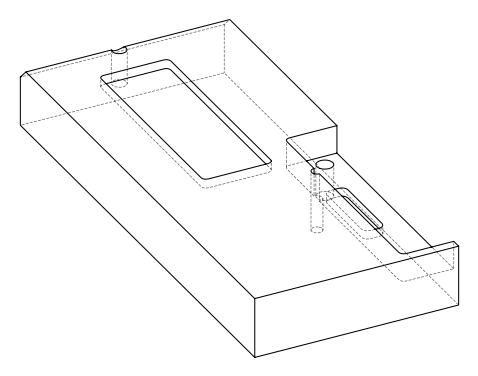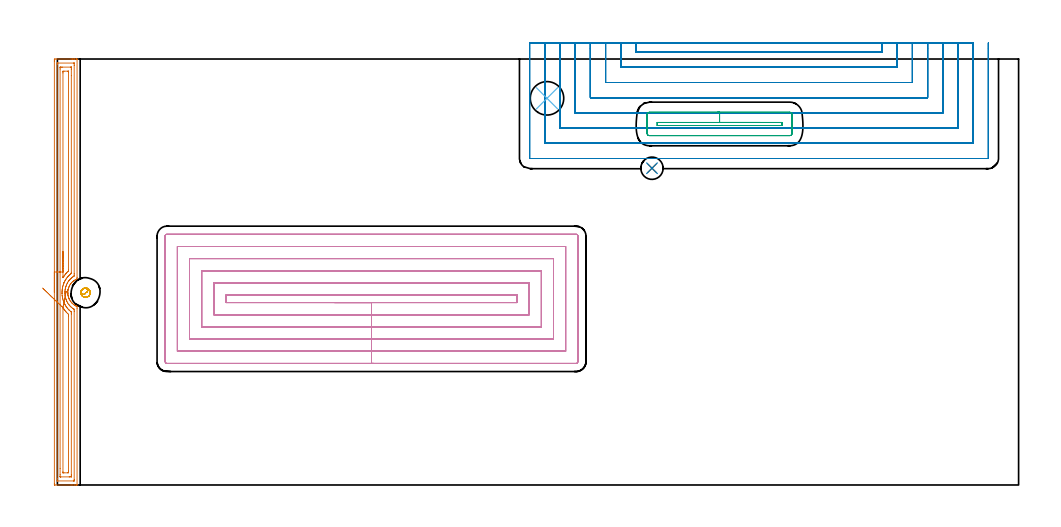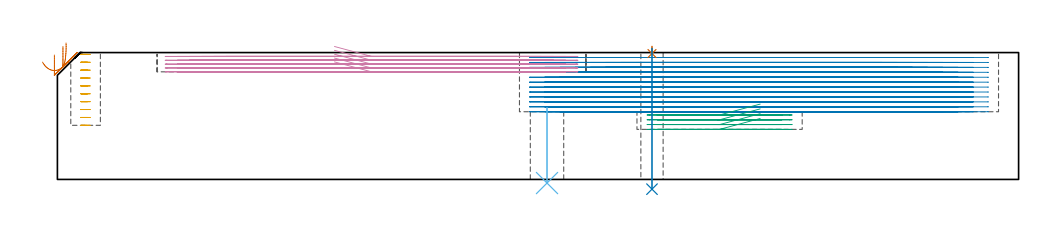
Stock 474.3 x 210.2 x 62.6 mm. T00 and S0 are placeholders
(PLAN: 8 operations, 6 tool changes, 141.8 min)
(1 AREA_MILL | FG_CHAMFER_SURFACE | UGT0205_001 | 7.09 min | 13185 mm3)
(2 MILL_OPEN_POCKET | POCKET_OPEN | NXT0201_013 | Follow Part, ap 2.5, ae 75% | 105.01 min | 373178 mm3)
(3 MILL_RECTANGULAR_POCKET | POCKET_RECTANGULAR_STRAIGHT | NXT0201_013 | Follow Part, ap 2.5, ae 75% | 2.72 min | 14924 mm3)
(4 MILL_RECTANGULAR_POCKET_1 | POCKET_RECTANGULAR_STRAIGHT_1 | UGT0201_126 | Follow Part, ap 2, ae 75% | 25.57 min | 144030 mm3)
(5 MILL_BLIND_HOLE_FROM_SOLID_MATERIAL | STEP1POCKET | NXT0201_013 | Spiral | 0.98 min | 5874 mm3)
(6 INDEXABLE_INSERT_DRILL_THROUGH_HOLE_FROM_SOLID | STEP1HOLE | NXT0302_004 | 0.16 min | 7112 mm3)
(7 SPOT_DRILL | STEP1HOLE_1 | NXT0321_9005460120000 | 0.03 min | 17 mm3)
(8 DRILL_THROUGH_HOLE_INTO_CENTER | STEP1HOLE_1 | UGT0301_505 | 0.28 min | 4449 mm3)
(TOOL UGT0205_001 | Chamfer Mill 20 x 3 x 45 deg. | D20 FL50 Z2)
(TOOL NXT0201_013 | ENDMILL 10mm | D10 FL30 Z4)
(TOOL UGT0201_126 | Carbide End Mill 8.0 | D8 FL15 Z4)
(TOOL NXT0302_004 | Index. Insert Drill 16.5mm [880-D1650L20-05] | D16.5 PA176 FL83 Z2)
(TOOL NXT0321_9005460120000 | NC Spot Drill, 142deg, 12mm, Carbide, Uncoated | D12 PA142 FL30 Z2)
(TOOL UGT0301_505 | Carbide Drill 11.0 mm | D11 PA118 FL94 Z2)
(OP 1 AREA_MILL)
G17 G21 G94 G90
T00 M6
G54
G17 G0 G90 X-1.5 Y95.1 S1061 M3
G43 Z72.6 H0
Z61.4
G94 G1 Y95.138 Z60.528 F250.
Y95.252 Z59.663
Y95.441 Z58.812
Y95.703 Z57.98
Y96.037 Z57.174
Y96.44 Z56.4
Y96.909 Z55.664
Y97.44 Z54.972
Y98.029 Z54.329
Y98.672 Z53.74
Y99.364 Z53.208
Y100.1 Z52.74
Y100.874 Z52.337
Y101.68 Z52.003
Y102.512 Z51.741
Y103.364 Z51.552
Y104.228 Z51.438
Y105.1 Z51.4
Y209.054
X-1.499 Y209.586 Z51.401
X-1.496 Y209.943 Z51.402
X-1.493 Y210.19 Z51.404
X-1.147 Y210.194 Z51.751
X-0.546 Y210.2 Z52.352
X6.723 Z59.617
X7.27 Z60.167
X7.598 Z60.494
X8.145 Z61.041
X8.472 Z61.367
X9.436 Z62.335
X9.57 Y210.197 Z62.463
X9.698 Y210.19 Z62.588
X9.7 Y210.033 Z62.6
Y102.421
X9.696 Y101.691 Z62.59
X9.351 Y101.531 Z62.251
X8.721 Y101.193 Z61.62
X8.302 Y100.929 Z61.199
X8.035 Y100.739 Z60.932
X7.894 Y100.639 Z60.791
X7.831 Y100.588 Z60.728
X7.375 Y100.179 Z60.274
X6.943 Y99.746 Z59.841
X6.588 Y99.295 Z59.484
X6.329 Y98.936 Z59.229
X6.27 Y98.854 Z59.17
X6.046 Y98.487 Z58.946
X5.784 Y97.962 Z58.681
X5.657 Y97.662 Z58.554
X5.598 Y97.519 Z58.493
X5.594 Y97.509 Z58.489
X5.439 Y97.069 Z58.336
X5.316 Y96.616 Z58.213
X5.269 Y96.404 Z58.169
X5.266 Y96.387 Z58.165
X5.222 Y96.17 Z58.116
X5.166 Y95.838 Z58.065
X5.155 Y95.769 Z58.054
X5.117 Y95.285 Z58.014
X5.116 Y95.265
Y95.172 Z58.005
X5.109 Y95.072
X5.108 Y95.053 Z58.004
X5.105 Y94.969 Z58.
X5.104 Y94.95
X5.109 Y94.724 Z58.005
X5.113 Y94.616
X5.115 Y94.585 Z58.006
X5.117 Y94.529 Z58.01
X5.119 Y94.493 Z58.011
X5.122 Y94.38 Z58.021
X5.133 Y94.272 Z58.027
X5.136 Y94.211 Z58.034
X5.141 Y94.16 Z58.04
X5.155 Y94.031 Z58.054
X5.247 Y93.5 Z58.143
X5.249 Y93.49 Z58.145
X5.35 Y93.052 Z58.242
X5.484 Y92.597 Z58.378
X5.557 Y92.394 Z58.456
X5.574 Y92.348 Z58.474
X5.646 Y92.159 Z58.542
X5.65 Y92.151 Z58.546
X5.826 Y91.739 Z58.726
X5.836 Y91.716 Z58.736
X5.939 Y91.511 Z58.838
X6.047 Y91.311 Z58.945
X6.354 Y90.823 Z59.252
X6.583 Y90.508 Z59.482
X6.636 Y90.436 Z59.535
X6.938 Y90.061 Z59.837
X7.07 Y89.918 Z59.969
X7.161 Y89.831 Z60.058
X7.435 Y89.563 Z60.333
X7.83 Y89.215 Z60.729
X8.052 Y89.039 Z60.951
X8.072 Y89.025 Z60.971
X8.382 Y88.813 Z61.282
X8.721 Y88.603 Z61.62
X8.821 Y88.551 Z61.719
X8.909 Y88.504 Z61.805
X9.047 Y88.43 Z61.947
X9.163 Y88.368 Z62.063
X9.179 Y88.361 Z62.078
X9.347 Y88.282 Z62.243
X9.63 Y88.147 Z62.53
X9.665 Y88.132 Z62.565
X9.693 Y88.111 Z62.593
X9.7 Y87.239 Z62.6
Y0.167
X9.698 Y0.01 Z62.589
X9.57 Y0.003 Z62.463
X9.435 Y0. Z62.335
X9.127 Z62.027
X8.472 Z61.367
X7.27 Z60.167
X6.723 Z59.617
X-1.147 Z51.751
X-1.424 Y0.004 Z51.473
X-1.492 Y0.01 Z51.405
X-1.499 Y0.08 Z51.399
X-1.5 Y0.614 Z51.4
Y105.1
X-0.086 Z52.814
X-0.085 Y207.609 Z52.815
X-0.084 Y207.8 Z52.816
X-0.08 Y208.151 Z52.82
X-0.079 Y208.186 Z52.821
X-0.024 Y208.191 Z52.876
X0.08 Y208.196 Z52.98
X0.211 Y208.199 Z53.111
X8.082 Z60.982
X8.234 Y208.193 Z61.134
X8.262 Y208.19 Z61.162
X8.279 Y208.181 Z61.179
X8.281 Y208.148 Z61.181
X8.284 Y207.992 Z61.184
X8.285 Y207.8 Z61.185
X8.286 Y207.098 Z61.186
Y104.207
X8.285 Y103.505 Z61.185
X8.283 Y103.314 Z61.183
X8.279 Y103.14 Z61.179
X8.274 Y103.103 Z61.174
X7.598 Y102.66 Z60.498
X7.458 Y102.564 Z60.358
X7.261 Y102.421 Z60.161
X6.968 Y102.171 Z59.868
X6.723 Y101.953 Z59.623
X6.506 Y101.749 Z59.406
X6.28 Y101.528 Z59.18
X6.067 Y101.305 Z58.967
X5.849 Y101.038 Z58.749
X5.673 Y100.814 Z58.573
X5.539 Y100.635 Z58.439
X5.302 Y100.3 Z58.202
X4.974 Y99.79 Z57.874
X4.956 Y99.76 Z57.856
X4.946 Y99.742 Z57.846
X4.662 Y99.168 Z57.562
X4.518 Y98.849 Z57.418
X4.392 Y98.551 Z57.292
X4.171 Y97.956 Z57.071
X4.16 Y97.925 Z57.06
X4.153 Y97.901 Z57.053
X4.1 Y97.718 Z57.
X3.968 Y97.197 Z56.868
X3.94 Y97.063 Z56.84
X3.822 Y96.454 Z56.722
X3.776 Y96.17 Z56.676
X3.729 Y95.655 Z56.629
X3.705 Y95.277 Z56.605
X3.697 Y94.795 Z56.597
X3.71 Y94.383 Z56.61
X3.751 Y93.847 Z56.651
X3.799 Y93.49 Z56.699
X3.932 Y92.769 Z56.832
X3.971 Y92.597 Z56.871
X4.1 Y92.095 Z57.
X4.223 Y91.704 Z57.123
X4.292 Y91.508 Z57.192
X4.578 Y90.811 Z57.478
X4.703 Y90.534 Z57.603
X4.974 Y90.016 Z57.874
X5.031 Y89.918 Z57.931
X5.129 Y89.76 Z58.029
X5.642 Y89.025 Z58.542
X5.849 Y88.764 Z58.749
X6.133 Y88.426 Z59.033
X6.421 Y88.132 Z59.321
X6.723 Y87.845 Z59.623
X7.039 Y87.566 Z59.939
X7.444 Y87.239 Z60.344
X7.598 Y87.132 Z60.498
X7.904 Y86.926 Z60.804
X8.135 Y86.783 Z61.035
X8.194 Y86.745 Z61.094
X8.263 Y86.7 Z61.163
X8.279 Y86.673 Z61.179
X8.281 Y86.648 Z61.181
X8.284 Y86.538 Z61.184
X8.285 Y86.346 Z61.185
X8.286 Y85.643 Z61.186
X8.285 Y2.591 Z61.185
X8.284 Y2.4 Z61.184
X8.28 Y2.049 Z61.18
X8.279 Y2.014 Z61.179
X8.224 Y2.009 Z61.124
X8.12 Y2.004 Z61.02
X7.989 Y2.001 Z60.889
X0.118 Z53.018
X-0.034 Y2.007 Z52.866
X-0.062 Y2.01 Z52.838
X-0.079 Y2.019 Z52.821
X-0.081 Y2.052 Z52.819
X-0.084 Y2.208 Z52.816
X-0.085 Y2.4 Z52.815
X-0.086 Y3.103 Z52.814
Y105.1
X1.328 Z54.228
X1.329 Y205.272 Z54.229
X1.333 Y206.014 Z54.233
X1.334 Y206.159 Z54.234
X1.345 Y206.19 Z54.245
X1.386 Y206.193 Z54.286
X1.477 Y206.196 Z54.377
X2.169 Y206.2 Z55.069
X2.351 Z55.251
X6.541 Z59.441
X6.723 Y206.199 Z59.623
X6.784 Y206.198 Z59.684
X6.832 Y206.194 Z59.732
X6.859 Y206.191 Z59.759
X6.865 Y206.164 Z59.765
X6.868 Y206.014 Z59.768
X6.87 Y205.864 Z59.77
X6.871 Y205.121 Z59.771
Y201.995
Y104.949
X6.87 Y104.797 Z59.77
X6.867 Y104.495 Z59.767
X6.865 Y104.411 Z59.765
X6.851 Y104.386 Z59.751
X6.813 Y104.355 Z59.713
X6.723 Y104.286 Z59.623
X6.679 Y104.252 Z59.579
X6.619 Y104.207 Z59.519
X6.199 Y103.85 Z59.099
X5.849 Y103.537 Z58.749
X5.734 Y103.431 Z58.634
X5.614 Y103.314 Z58.514
X5.296 Y102.986 Z58.196
X5.19 Y102.874 Z58.09
X4.974 Y102.618 Z57.874
X4.887 Y102.51 Z57.787
X4.817 Y102.421 Z57.717
X4.509 Y102.003 Z57.409
X4.176 Y101.528 Z57.076
X4.145 Y101.482 Z57.045
X4.1 Y101.409 Z57.
X3.814 Y100.927 Z56.714
X3.664 Y100.635 Z56.564
X3.516 Y100.339 Z56.416
X3.24 Y99.742 Z56.14
X3.236 Y99.731 Z56.136
X3.226 Y99.707 Z56.126
X2.997 Y99.083 Z55.897
X2.912 Y98.849 Z55.812
X2.78 Y98.411 Z55.68
X2.659 Y97.956 Z55.559
X2.599 Y97.703 Z55.499
X2.471 Y97.063 Z55.371
X2.453 Y96.959 Z55.353
X2.351 Y96.259 Z55.251
X2.344 Y96.177 Z55.244
X2.343 Y96.17 Z55.243
X2.289 Y95.34 Z55.189
X2.287 Y95.277 Z55.187
X2.284 Y94.868 Z55.184
X2.288 Y94.448 Z55.188
X2.291 Y94.383 Z55.191
X2.351 Y93.502 Z55.251
X2.353 Y93.49 Z55.253
X2.426 Y93.012 Z55.326
X2.498 Y92.597 Z55.398
X2.533 Y92.412 Z55.433
X2.617 Y92.022 Z55.517
X2.698 Y91.704 Z55.598
X2.831 Y91.214 Z55.731
X2.958 Y90.811 Z55.858
X3.226 Y90.111 Z56.126
X3.303 Y89.918 Z56.203
X3.36 Y89.781 Z56.26
X3.594 Y89.292 Z56.494
X3.733 Y89.025 Z56.633
X3.863 Y88.784 Z56.763
X4.1 Y88.402 Z57.
X4.28 Y88.132 Z57.18
X4.712 Y87.507 Z57.612
X4.926 Y87.239 Z57.826
X4.974 Y87.182 Z57.874
X5.362 Y86.746 Z58.262
X5.758 Y86.346 Z58.658
X5.849 Y86.262 Z58.749
X6.464 Y85.717 Z59.364
X6.798 Y85.453 Z59.698
X6.839 Y85.416 Z59.739
X6.865 Y85.39 Z59.765
X6.867 Y85.376 Z59.767
X6.869 Y85.304 Z59.769
X6.871 Y84.56 Z59.771
X6.872 Y84.409 Z59.772
X6.871 Y4.928 Z59.771
X6.867 Y4.186 Z59.767
X6.866 Y4.04 Z59.766
X6.855 Y4.01 Z59.755
X6.814 Y4.007 Z59.714
X6.723 Y4.004 Z59.623
X6.031 Y4. Z58.931
X5.849 Z58.749
X1.659 Z54.559
X1.477 Y4.001 Z54.377
X1.416 Y4.002 Z54.316
X1.368 Y4.006 Z54.268
X1.341 Y4.009 Z54.241
X1.335 Y4.036 Z54.235
X1.332 Y4.186 Z54.232
X1.33 Y4.336 Z54.23
X1.328 Y5.079 Z54.228
Y8.205
Y105.1
X2.743 Z55.643
Y203.335
X2.744 Y203.827 Z55.644
X2.746 Y203.992 Z55.646
X2.75 Y204.123 Z55.65
X2.755 Y204.19 Z55.655
X3.253 Y204.2 Z56.153
X5.002 Z57.902
X5.392 Y204.193 Z58.292
X5.439 Y204.19 Z58.339
X5.451 Y204.185 Z58.351
X5.453 Y204.17 Z58.353
X5.456 Y204.115 Z58.356
X5.457 Y204.063 Z58.357
Y203.735
Y105.993
X5.455 Y105.747 Z58.355
X5.451 Y105.624 Z58.351
X5.449 Y105.569 Z58.349
X4.951 Y105.1 Z57.851
X4.526 Y104.665 Z57.426
X4.374 Y104.508 Z57.274
X4.108 Y104.207 Z57.008
X4.1 Y104.197 Z57.
X3.722 Y103.7 Z56.622
X3.433 Y103.314 Z56.333
X3.346 Y103.19 Z56.246
X3.226 Y103.011 Z56.126
X2.997 Y102.655 Z55.897
X2.848 Y102.421 Z55.748
X2.817 Y102.375 Z55.717
X2.79 Y102.339 Z55.69
X2.749 Y102.29 Z55.649
X2.745 Y102.369 Z55.645
X2.744 Y102.421 Z55.644
X2.743 Y102.527 Z55.643
Y102.914
Y105.1
Y105.972 Z55.681
Y106.837 Z55.795
Y107.688 Z55.983
Y108.52 Z56.246
Y109.326 Z56.58
Y110.1 Z56.982
Y110.836 Z57.451
Y111.528 Z57.982
Y112.171 Z58.572
Y112.76 Z59.215
Y113.292 Z59.907
Y113.76 Z60.643
Y114.163 Z61.416
Y114.497 Z62.222
Y114.759 Z63.054
Y114.948 Z63.906
Y115.062 Z64.771
Y115.1 Z65.643
G0 X-7.343 Y97.169 Z57.896
G1 X-6.951 Y96.795 Z57.212
X-6.518 Y96.381 Z56.577
X-6.047 Y95.93 Z55.998
X-5.541 Y95.446 Z55.477
X-5.005 Y94.933 Z55.019
X-4.441 Y94.394 Z54.628
X-3.855 Y93.834 Z54.306
X-3.251 Y93.256 Z54.056
X-2.633 Y92.665 Z53.88
X-2.007 Y92.067 Z53.779
X-1.377 Y91.464 Z53.754
X-0.747 Y90.862 Z53.806
X-0.124 Y90.265 Z53.932
X0.49 Y89.679 Z54.134
X1.088 Y89.107 Z54.409
X1.667 Y88.553 Z54.755
X2.222 Y88.022 Z55.169
X2.749 Y87.519 Z55.649
X2.752 Y87.515 Z55.652
X2.816 Y87.422 Z55.716
X2.935 Y87.239 Z55.835
X3.226 Y86.803 Z56.126
X3.542 Y86.346 Z56.442
X3.777 Y86.019 Z56.677
X4.1 Y85.617 Z57.
X4.239 Y85.453 Z57.139
X4.592 Y85.067 Z57.492
X4.974 Y84.684 Z57.874
X5.101 Y84.56 Z58.001
X5.428 Y84.26 Z58.328
X5.451 Y84.217 Z58.351
X5.452 Y84.189 Z58.352
X5.455 Y84.069 Z58.355
X5.457 Y83.667 Z58.357
Y83.174
Y6.865
X5.456 Y6.373 Z58.356
X5.454 Y6.208 Z58.354
X5.45 Y6.077 Z58.35
X5.445 Y6.01 Z58.345
X4.947 Y6. Z57.847
X3.198 Z56.098
X2.808 Y6.007 Z55.708
X2.761 Y6.01 Z55.661
X2.749 Y6.015 Z55.649
X2.747 Y6.03 Z55.647
X2.744 Y6.085 Z55.644
X2.743 Y6.137 Z55.643
Y6.465
Y87.412
X2.744 Y87.475 Z55.644
X2.747 Y87.51 Z55.647
X2.749 Y87.519 Z55.649
X2.91 Y88.352 Z55.849
X3.068 Y89.166 Z56.123
X3.221 Y89.952 Z56.468
X3.367 Y90.706 Z56.881
X3.506 Y91.422 Z57.36
X3.636 Y92.095 Z57.9
X3.757 Y92.718 Z58.498
X3.868 Y93.288 Z59.15
X3.967 Y93.8 Z59.849
X4.055 Y94.25 Z60.591
X4.129 Y94.635 Z61.37
X4.191 Y94.952 Z62.181
X4.239 Y95.198 Z63.016
X4.272 Y95.372 Z63.87
X4.292 Y95.472 Z64.737
X4.297 Y95.498 Z65.609
X4.287 Y95.449 Z66.48
X4.263 Y95.325 Z67.343
G0 Z72.6
M5
M2
(OP 2 MILL_OPEN_POCKET)
G17 G21 G94 G90
T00 M6
G54
G17 G0 G90 X285.5 Y218.2 S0 M3
G43 Z72.6 H0
Z60.167
G94 G1 Y215.2 F250.
Y213.6 F500.
X406.9
Y215.2
Y218.2 F250.
X278.
Y215.2
Y206.1 F500.
X414.4
Y215.2
Y218.2 F250.
X270.5
Y215.2
Y198.6 F500.
X421.9
Y215.2
Y218.2 F250.
X263.
Y215.2
Y191.1 F500.
X429.4
Y215.2
Y218.2 F250.
X255.5
Y215.2
Y183.6 F500.
X436.9
Y215.2
Y218.2 F250.
X248.
Y215.2
Y176.1 F500.
X444.4
Y215.2
Y218.2 F250.
X240.5
Y215.2
Y168.6 F500.
X451.9
Y215.2
Y218.2 F250.
X233.
Y215.2
Y161.3 F500.
G3 X233.2 Y161.1 R0.2
G1 X459.2
G3 X459.4 Y161.3 R0.2
G1 Y215.2
Y218.2 F250.
G0 X285.5 Z57.733
G1 Y215.2
Y213.6 F500.
X406.9
Y215.2
Y218.2 F250.
X278.
Y215.2
Y206.1 F500.
X414.4
Y215.2
Y218.2 F250.
X270.5
Y215.2
Y198.6 F500.
X421.9
Y215.2
Y218.2 F250.
X263.
Y215.2
Y191.1 F500.
X429.4
Y215.2
Y218.2 F250.
X255.5
Y215.2
Y183.6 F500.
X436.9
Y215.2
Y218.2 F250.
X248.
Y215.2
Y176.1 F500.
X444.4
Y215.2
Y218.2 F250.
X240.5
Y215.2
Y168.6 F500.
X451.9
Y215.2
Y218.2 F250.
X233.
Y215.2
Y161.3 F500.
G3 X233.2 Y161.1 R0.2
G1 X459.2
G3 X459.4 Y161.3 R0.2
G1 Y215.2
Y218.2 F250.
G0 X285.5 Z55.3
G1 Y215.2
Y213.6 F500.
X406.9
Y215.2
Y218.2 F250.
X278.
Y215.2
Y206.1 F500.
X414.4
Y215.2
Y218.2 F250.
X270.5
Y215.2
Y198.6 F500.
X421.9
Y215.2
Y218.2 F250.
X263.
Y215.2
Y191.1 F500.
X429.4
Y215.2
Y218.2 F250.
X255.5
Y215.2
Y183.6 F500.
X436.9
Y215.2
Y218.2 F250.
X248.
Y215.2
Y176.1 F500.
X444.4
Y215.2
Y218.2 F250.
X240.5
Y215.2
Y168.6 F500.
X451.9
Y215.2
Y218.2 F250.
X233.
Y215.2
Y161.3 F500.
G3 X233.2 Y161.1 R0.2
G1 X459.2
G3 X459.4 Y161.3 R0.2
G1 Y215.2
Y218.2 F250.
G0 X285.5 Z52.867
G1 Y215.2
Y213.6 F500.
X406.9
Y215.2
Y218.2 F250.
X278.
Y215.2
Y206.1 F500.
X414.4
Y215.2
Y218.2 F250.
X270.5
Y215.2
Y198.6 F500.
X421.9
Y215.2
Y218.2 F250.
X263.
Y215.2
Y191.1 F500.
X429.4
Y215.2
Y218.2 F250.
X255.5
Y215.2
Y183.6 F500.
X436.9
Y215.2
Y218.2 F250.
X248.
Y215.2
Y176.1 F500.
X444.4
Y215.2
Y218.2 F250.
X240.5
Y215.2
Y168.6 F500.
X451.9
Y215.2
Y218.2 F250.
X233.
Y215.2
Y161.3 F500.
G3 X233.2 Y161.1 R0.2
G1 X459.2
G3 X459.4 Y161.3 R0.2
G1 Y215.2
Y218.2 F250.
G0 X285.5 Z50.433
G1 Y215.2
Y213.6 F500.
X406.9
Y215.2
Y218.2 F250.
X278.
Y215.2
Y206.1 F500.
X414.4
Y215.2
Y218.2 F250.
X270.5
Y215.2
Y198.6 F500.
X421.9
Y215.2
Y218.2 F250.
X263.
Y215.2
Y191.1 F500.
X429.4
Y215.2
Y218.2 F250.
X255.5
Y215.2
Y183.6 F500.
X436.9
Y215.2
Y218.2 F250.
X248.
Y215.2
Y176.1 F500.
X444.4
Y215.2
Y218.2 F250.
X240.5
Y215.2
Y168.6 F500.
X451.9
Y215.2
Y218.2 F250.
X233.
Y215.2
Y161.3 F500.
G3 X233.2 Y161.1 R0.2
G1 X459.2
G3 X459.4 Y161.3 R0.2
G1 Y215.2
Y218.2 F250.
G0 X285.5 Z48.
G1 Y215.2
Y213.6 F500.
X406.9
Y215.2
Y218.2 F250.
X278.
Y215.2
Y206.1 F500.
X414.4
Y215.2
Y218.2 F250.
X270.5
Y215.2
Y198.6 F500.
X421.9
Y215.2
Y218.2 F250.
X263.
Y215.2
Y191.1 F500.
X429.4
Y215.2
Y218.2 F250.
X255.5
Y215.2
Y183.6 F500.
X436.9
Y215.2
Y218.2 F250.
X248.
Y215.2
Y176.1 F500.
X444.4
Y215.2
Y218.2 F250.
X240.5
Y215.2
Y168.6 F500.
X451.9
Y215.2
Y218.2 F250.
X233.
Y215.2
Y161.3 F500.
G3 X233.2 Y161.1 R0.2
G1 X459.2
G3 X459.4 Y161.3 R0.2
G1 Y215.2
Y218.2 F250.
G0 X285.5 Z45.567
G1 Y215.2
Y213.6 F500.
X406.9
Y215.2
Y218.2 F250.
X278.
Y215.2
Y206.1 F500.
X414.4
Y215.2
Y218.2 F250.
X270.5
Y215.2
Y198.6 F500.
X421.9
Y215.2
Y218.2 F250.
X263.
Y215.2
Y191.1 F500.
X429.4
Y215.2
Y218.2 F250.
X255.5
Y215.2
Y183.6 F500.
X436.9
Y215.2
Y218.2 F250.
X248.
Y215.2
Y176.1 F500.
X444.4
Y215.2
Y218.2 F250.
X240.5
Y215.2
Y168.6 F500.
X451.9
Y215.2
Y218.2 F250.
X233.
Y215.2
Y161.3 F500.
G3 X233.2 Y161.1 R0.2
G1 X459.2
G3 X459.4 Y161.3 R0.2
G1 Y215.2
Y218.2 F250.
G0 X285.5 Z43.133
G1 Y215.2
Y213.6 F500.
X406.9
Y215.2
Y218.2 F250.
X278.
Y215.2
Y206.1 F500.
X414.4
Y215.2
Y218.2 F250.
X270.5
Y215.2
Y198.6 F500.
X421.9
Y215.2
Y218.2 F250.
X263.
Y215.2
Y191.1 F500.
X429.4
Y215.2
Y218.2 F250.
X255.5
Y215.2
Y183.6 F500.
X436.9
Y215.2
Y218.2 F250.
X248.
Y215.2
Y176.1 F500.
X444.4
Y215.2
Y218.2 F250.
X240.5
Y215.2
Y168.6 F500.
X451.9
Y215.2
Y218.2 F250.
X233.
Y215.2
Y161.3 F500.
G3 X233.2 Y161.1 R0.2
G1 X459.2
G3 X459.4 Y161.3 R0.2
G1 Y215.2
Y218.2 F250.
G0 X285.5 Z40.7
G1 Y215.2
Y213.6 F500.
X406.9
Y215.2
Y218.2 F250.
X278.
Y215.2
Y206.1 F500.
X414.4
Y215.2
Y218.2 F250.
X270.5
Y215.2
Y198.6 F500.
X421.9
Y215.2
Y218.2 F250.
X263.
Y215.2
Y191.1 F500.
X429.4
Y215.2
Y218.2 F250.
X255.5
Y215.2
Y183.6 F500.
X436.9
Y215.2
Y218.2 F250.
X248.
Y215.2
Y176.1 F500.
X444.4
Y215.2
Y218.2 F250.
X240.5
Y215.2
Y168.6 F500.
X451.9
Y215.2
Y218.2 F250.
X233.
Y215.2
Y161.3 F500.
G3 X233.2 Y161.1 R0.2
G1 X459.2
G3 X459.4 Y161.3 R0.2
G1 Y215.2
Y218.2 F250.
G0 X285.5 Z38.267
G1 Y215.2
Y213.6 F500.
X406.9
Y215.2
Y218.2 F250.
X278.
Y215.2
Y206.1 F500.
X414.4
Y215.2
Y218.2 F250.
X270.5
Y215.2
Y198.6 F500.
X421.9
Y215.2
Y218.2 F250.
X263.
Y215.2
Y191.1 F500.
X429.4
Y215.2
Y218.2 F250.
X255.5
Y215.2
Y183.6 F500.
X436.9
Y215.2
Y218.2 F250.
X248.
Y215.2
Y176.1 F500.
X444.4
Y215.2
Y218.2 F250.
X240.5
Y215.2
Y168.6 F500.
X451.9
Y215.2
Y218.2 F250.
X233.
Y215.2
Y161.3 F500.
G3 X233.2 Y161.1 R0.2
G1 X459.2
G3 X459.4 Y161.3 R0.2
G1 Y215.2
Y218.2 F250.
G0 X285.5 Z35.833
G1 Y215.2
Y213.6 F500.
X406.9
Y215.2
Y218.2 F250.
X278.
Y215.2
Y206.1 F500.
X414.4
Y215.2
Y218.2 F250.
X270.5
Y215.2
Y198.6 F500.
X421.9
Y215.2
Y218.2 F250.
X263.
Y215.2
Y191.1 F500.
X429.4
Y215.2
Y218.2 F250.
X255.5
Y215.2
Y183.6 F500.
X436.9
Y215.2
Y218.2 F250.
X248.
Y215.2
Y176.1 F500.
X444.4
Y215.2
Y218.2 F250.
X240.5
Y215.2
Y168.6 F500.
X451.9
Y215.2
Y218.2 F250.
X233.
Y215.2
Y161.3 F500.
G3 X233.2 Y161.1 R0.2
G1 X459.2
G3 X459.4 Y161.3 R0.2
G1 Y215.2
Y218.2 F250.
G0 X285.5 Z33.4
G1 Y215.2
Y213.6 F500.
X406.9
Y215.2
Y218.2 F250.
X278.
Y215.2
Y206.1 F500.
X414.4
Y215.2
Y218.2 F250.
X270.5
Y215.2
Y198.6 F500.
X421.9
Y215.2
Y218.2 F250.
X263.
Y215.2
Y191.1 F500.
X429.4
Y215.2
Y218.2 F250.
X255.5
Y215.2
Y183.6 F500.
X436.9
Y215.2
Y218.2 F250.
X248.
Y215.2
Y176.1 F500.
X444.4
Y215.2
Y218.2 F250.
X240.5
Y215.2
Y168.6 F500.
X451.9
Y215.2
Y218.2 F250.
X233.
Y215.2
Y161.3 F500.
G3 X233.2 Y161.1 R0.2
G1 X459.2
G3 X459.4 Y161.3 R0.2
G1 Y215.2
Y218.2 F250.
G0 Z72.6
M5
M2
(OP 3 MILL_RECTANGULAR_POCKET)
G17 G21 G94 G90
T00 M6
G54
G17 G0 G90 X346.786 Y178.9 S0 M3
G43 Z72.6 H0
Z37.175
G94 G1 X326.75 Z31.806 F250.
X296. F500.
Y177.4
X357.5
Y178.9
X326.75
Y183.9
X292.1
G3 X291. Y182.8 R1.1
G1 Y173.5
G3 X292.1 Y172.4 R1.1
G1 X361.4
G3 X362.5 Y173.5 R1.1
G1 Y182.8
G3 X361.4 Y183.9 R1.1
G1 X326.75
X325.75
G0 X346.786 Y178.9 Z34.806
G1 X326.75 Z29.437 F250.
X296. F500.
Y177.4
X357.5
Y178.9
X326.75
Y183.9
X292.1
G3 X291. Y182.8 R1.1
G1 Y173.5
G3 X292.1 Y172.4 R1.1
G1 X361.4
G3 X362.5 Y173.5 R1.1
G1 Y182.8
G3 X361.4 Y183.9 R1.1
G1 X326.75
X325.75
G0 X346.786 Y178.9 Z32.437
G1 X326.75 Z27.069 F250.
X296. F500.
Y177.4
X357.5
Y178.9
X326.75
Y183.9
X292.1
G3 X291. Y182.8 R1.1
G1 Y173.5
G3 X292.1 Y172.4 R1.1
G1 X361.4
G3 X362.5 Y173.5 R1.1
G1 Y182.8
G3 X361.4 Y183.9 R1.1
G1 X326.75
X325.75
G0 X346.786 Y178.9 Z30.069
G1 X326.75 Z24.7 F250.
X296. F500.
Y177.4
X357.5
Y178.9
X326.75
Y183.9
X292.1
G3 X291. Y182.8 R1.1
G1 Y173.5
G3 X292.1 Y172.4 R1.1
G1 X361.4
G3 X362.5 Y173.5 R1.1
G1 Y182.8
G3 X361.4 Y183.9 R1.1
G1 X326.75
X325.75
G0 Z72.6
M5
M2
(OP 4 MILL_RECTANGULAR_POCKET_1)
G17 G21 G94 G90
T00 M6
G54
G17 G0 G90 X136.713 Y90. S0 M3
G43 Z72.6 H0
Z65.6
G94 G1 X155. Z60.7 F250.
X226.8 F500.
Y93.7
X83.2
Y90.
X155.
Y84.
X232.8
Y99.7
X77.2
Y84.
X155.
Y78.
X238.8
Y105.7
X71.2
Y78.
X155.
Y72.
X244.8
Y111.7
X65.2
Y72.
X155.
Y66.
X250.8
Y117.7
X59.2
Y66.
X155.
Y60.
X256.
G3 X256.8 Y60.8 R0.8
G1 Y122.9
G3 X256. Y123.7 R0.8
G1 X54.
G3 X53.2 Y122.9 R0.8
G1 Y60.8
G3 X54. Y60. R0.8
G1 X155.
X156.
G0 X136.713 Y90. Z63.7
G1 X155. Z58.8 F250.
X226.8 F500.
Y93.7
X83.2
Y90.
X155.
Y84.
X232.8
Y99.7
X77.2
Y84.
X155.
Y78.
X238.8
Y105.7
X71.2
Y78.
X155.
Y72.
X244.8
Y111.7
X65.2
Y72.
X155.
Y66.
X250.8
Y117.7
X59.2
Y66.
X155.
Y60.
X256.
G3 X256.8 Y60.8 R0.8
G1 Y122.9
G3 X256. Y123.7 R0.8
G1 X54.
G3 X53.2 Y122.9 R0.8
G1 Y60.8
G3 X54. Y60. R0.8
G1 X155.
X156.
G0 X136.713 Y90. Z61.8
G1 X155. Z56.9 F250.
X226.8 F500.
Y93.7
X83.2
Y90.
X155.
Y84.
X232.8
Y99.7
X77.2
Y84.
X155.
Y78.
X238.8
Y105.7
X71.2
Y78.
X155.
Y72.
X244.8
Y111.7
X65.2
Y72.
X155.
Y66.
X250.8
Y117.7
X59.2
Y66.
X155.
Y60.
X256.
G3 X256.8 Y60.8 R0.8
G1 Y122.9
G3 X256. Y123.7 R0.8
G1 X54.
G3 X53.2 Y122.9 R0.8
G1 Y60.8
G3 X54. Y60. R0.8
G1 X155.
X156.
G0 X136.713 Y90. Z59.9
G1 X155. Z55. F250.
X226.8 F500.
Y93.7
X83.2
Y90.
X155.
Y84.
X232.8
Y99.7
X77.2
Y84.
X155.
Y78.
X238.8
Y105.7
X71.2
Y78.
X155.
Y72.
X244.8
Y111.7
X65.2
Y72.
X155.
Y66.
X250.8
Y117.7
X59.2
Y66.
X155.
Y60.
X256.
G3 X256.8 Y60.8 R0.8
G1 Y122.9
G3 X256. Y123.7 R0.8
G1 X54.
G3 X53.2 Y122.9 R0.8
G1 Y60.8
G3 X54. Y60. R0.8
G1 X155.
X156.
G0 X136.713 Y90. Z58.
G1 X155. Z53.1 F250.
X226.8 F500.
Y93.7
X83.2
Y90.
X155.
Y84.
X232.8
Y99.7
X77.2
Y84.
X155.
Y78.
X238.8
Y105.7
X71.2
Y78.
X155.
Y72.
X244.8
Y111.7
X65.2
Y72.
X155.
Y66.
X250.8
Y117.7
X59.2
Y66.
X155.
Y60.
X256.
G3 X256.8 Y60.8 R0.8
G1 Y122.9
G3 X256. Y123.7 R0.8
G1 X54.
G3 X53.2 Y122.9 R0.8
G1 Y60.8
G3 X54. Y60. R0.8
G1 X155.
X156.
G0 Z72.6
M5
M2
(OP 5 MILL_BLIND_HOLE_FROM_SOLID_MATERIAL)
G17 G21 G94 G90
T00 M6
G54
G17 G0 G90 X13.9 Y94.9 S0 M3
G43 Z72.6 H0
Z61.71
G94 G3 X14.158 Y96.942 R1.037 F250.
X11.672 Y95.472 R2.042
X13.328 Y92.672 R2.3
X11.672 Y95.472 R-2.3
X12.5 Y94.072 R1.15
X13.9 Y94.9 R1.15
G0 Z57.82
G3 X14.158 Y96.942 R1.037
X11.672 Y95.472 R2.042
X13.328 Y92.672 R2.3
X11.672 Y95.472 R-2.3
X12.5 Y94.072 R1.15
X13.9 Y94.9 R1.15
G0 Z53.93
G3 X14.158 Y96.942 R1.037
X11.672 Y95.472 R2.042
X13.328 Y92.672 R2.3
X11.672 Y95.472 R-2.3
X12.5 Y94.072 R1.15
X13.9 Y94.9 R1.15
G0 Z50.04
G3 X14.158 Y96.942 R1.037
X11.672 Y95.472 R2.042
X13.328 Y92.672 R2.3
X11.672 Y95.472 R-2.3
X12.5 Y94.072 R1.15
X13.9 Y94.9 R1.15
G0 Z46.15
G3 X14.158 Y96.942 R1.037
X11.672 Y95.472 R2.042
X13.328 Y92.672 R2.3
X11.672 Y95.472 R-2.3
X12.5 Y94.072 R1.15
X13.9 Y94.9 R1.15
G0 Z42.26
G3 X14.158 Y96.942 R1.037
X11.672 Y95.472 R2.042
X13.328 Y92.672 R2.3
X11.672 Y95.472 R-2.3
X12.5 Y94.072 R1.15
X13.9 Y94.9 R1.15
G0 Z38.37
G3 X14.158 Y96.942 R1.037
X11.672 Y95.472 R2.042
X13.328 Y92.672 R2.3
X11.672 Y95.472 R-2.3
X12.5 Y94.072 R1.15
X13.9 Y94.9 R1.15
G0 Z34.48
G3 X14.158 Y96.942 R1.037
X11.672 Y95.472 R2.042
X13.328 Y92.672 R2.3
X11.672 Y95.472 R-2.3
X12.5 Y94.072 R1.15
X13.9 Y94.9 R1.15
G0 Z30.59
G3 X14.158 Y96.942 R1.037
X11.672 Y95.472 R2.042
X13.328 Y92.672 R2.3
X11.672 Y95.472 R-2.3
X12.5 Y94.072 R1.15
X13.9 Y94.9 R1.15
G0 Z26.7
G3 X14.158 Y96.942 R1.037
X11.672 Y95.472 R2.042
X13.328 Y92.672 R2.3
X11.672 Y95.472 R-2.3
X12.5 Y94.072 R1.15
X13.9 Y94.9 R1.15
G0 Z72.6
M5
M2
(OP 6 INDEXABLE_INSERT_DRILL_THROUGH_HOLE_FROM_SOLID)
G17 G21 G94 G90
T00 M6
G54
G17 G0 G90 X241.6 Y190.8 S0 M3
G43 Z72.6 H1
G94 G81 G98 Z-1.788 F250. R35.4
G80
M5
M2
(OP 7 SPOT_DRILL)
G17 G21 G94 G90
T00 M6
G54
G17 G0 G90 X293.4 Y156.3 S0 M3
G43 Z72.6 H0
G94 G81 G98 Z62.127 F250. R65.6
G80
M5
M2
(OP 8 DRILL_THROUGH_HOLE_INTO_CENTER)
G17 G21 G94 G90
T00 M6
G54
G17 G0 G90 X293.4 Y156.3 S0 M3
G43 Z72.6 H0
G94 G73 G98 Z-4.805 F250. Q9.629 R64.6
G80
M5
M2
